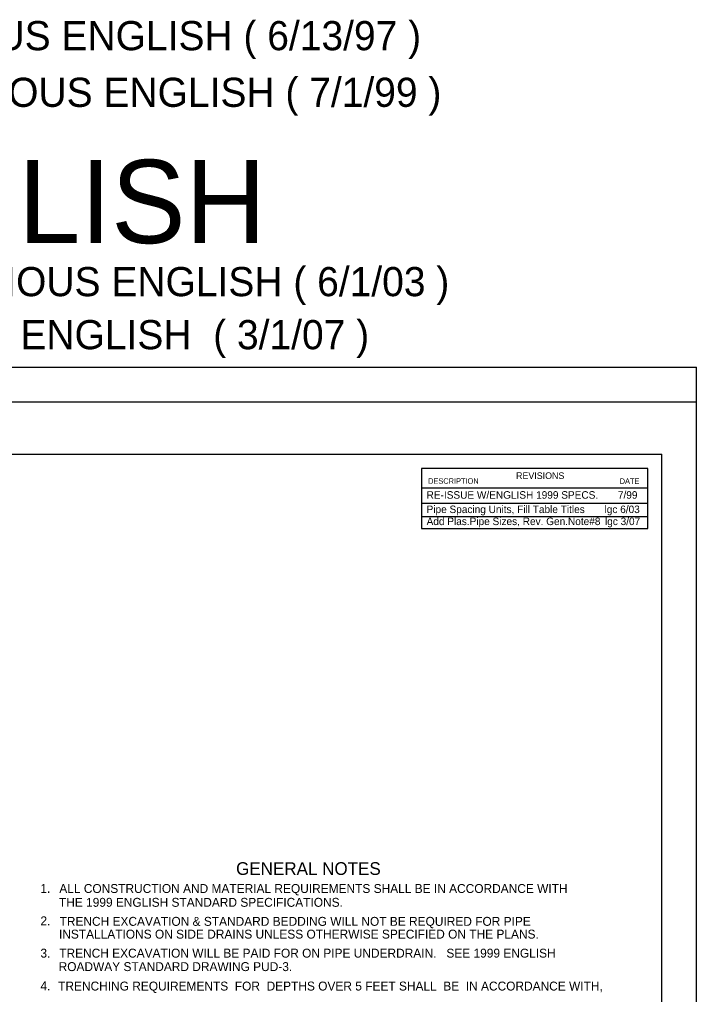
# Model space of a CAD drawing. Extents: x 706 to 1066, y -291 to -11.
# Drawn here: x 968.5 to 1066, y -151.8 to -11.3 of the extents above; entities that cross this region are included whole.
import ezdxf

# ---------------------------------------------------------------- set-up
doc = ezdxf.new("R2010")
doc.units = 0
doc.layers.add('Default', color=7, linetype='Continuous')
doc.layers.add('Level 1', color=7, linetype='Continuous')

msp = doc.modelspace()

# ---------------------------------------------------------------- linework, layer by layer
at = {"layer": 'Level 1'}
for p, q in [((706, -61.42), (1066.02, -61.42)), ((1066.02, -291.43), (1066.02, -61.42)), ((721, -66.42), (1066.02, -66.42)), ((736, -73.92), (1061.02, -73.92)), ((1061.02, -278.93), (1061.02, -73.92)), ((1026.41, -78.78), (1059.02, -78.78)), ((1026.41, -82.91), (1059.02, -82.91)), ((1026.41, -84.67), (1059.02, -84.67))]:
    msp.add_line(p, q, dxfattribs=at)
for points in [[(1059.02, -84.67), (1059.02, -76.02), (1026.41, -76.02), (1026.41, -84.67)], [(1026.41, -81), (1059.02, -81)]]:
    msp.add_lwpolyline(points, dxfattribs=at)

# ---------------------------------------------------------------- texts
at = {"layer": 'Default'}
for s, height, p in [('( pg. R-74BE ) FLEXIBLE PIPE INSTALLATION - ( FPI -2-01E ) - PREVIOUS ENGLISH ( 6/1/03 )', 4.2, (787.58, -51.19)), ('Pipe Spacing Units, Fill Table Titles', 1.0833, (1027.13, -82.43)), ('lgc 6/03', 1.083, (1052.77, -82.43)), ('ALL CONSTRUCTION AND MATERIAL REQUIREMENTS SHALL BE IN ACCORDANCE WITH ', 1.2833, (974.21, -137.15)), ('THE 1999 ENGLISH STANDARD SPECIFICATIONS.', 1.2833, (974.16, -139.14)), ('TRENCHING REQUIREMENTS  FOR  DEPTHS OVER 5 FEET SHALL  BE  IN ACCORDANCE WITH, ', 1.2833, (974.04, -151.2))]:
    msp.add_text(s, height=height, dxfattribs=at).set_placement(p)
at = {"layer": 'Level 1'}
for s, height, p in [('( pg.    74B  ) FLEXIBLE PIPE INSTALLATION - ( FPI -1-00 )  - PREVIOUS ENGLISH ( 6/13/97 )', 4.2, (786.01, -15.76)), ('( pg. R-74BE ) FLEXIBLE PIPE INSTALLATION - ( FPI -2-00E ) - PREVIOUS ENGLISH ( 7/1/99 )', 4.2, (786.44, -23.92)), ('1999 SPECS. - FINAL ENGLISH', 12, (770.32, -43.55)), ('( pg. R-74BE ) FLEXIBLE PIPE INSTALLATION - ( FPI -2-02E ) - FINAL ENGLISH  ( 3/1/07 )', 4.2, (787.58, -58.83)), ('REVISIONS', 0.955, (1040.02, -77.52)), ('DESCRIPTION', 0.7962, (1027.35, -78.21)), ('DATE', 0.796, (1054.95, -78.23)), ('RE-ISSUE W/ENGLISH 1999 SPECS.', 1.0833, (1027.13, -80.36)), ('7/99', 1.083, (1054.69, -80.36)), ('Add Plas.Pipe Sizes, Rev. Gen.Note#8 ', 1.0833, (1027.13, -84.16)), ('lgc 3/07', 1.083, (1052.83, -84.16)), ('GENERAL NOTES', 1.8332, (999.68, -134.55)), ('1.', 1.283, (971.49, -137.13)), ('2.', 1.283, (971.49, -141.8)), ('TRENCH EXCAVATION & STANDARD BEDDING WILL NOT BE REQUIRED FOR PIPE', 1.2833, (974.25, -141.88)), ('INSTALLATIONS ON SIDE DRAINS UNLESS OTHERWISE SPECIFIED ON THE PLANS.', 1.2833, (974.16, -143.72)), ('3.', 1.283, (971.49, -146.46)), ('TRENCH EXCAVATION WILL BE PAID FOR ON PIPE UNDERDRAIN.   SEE 1999 ENGLISH ', 1.2833, (974.2, -146.46)), ('ROADWAY STANDARD DRAWING PUD-3.', 1.2833, (974.11, -148.4)), ('4.', 1.283, (971.49, -151.17))]:
    msp.add_text(s, height=height, dxfattribs=at).set_placement(p)

doc.saveas('drawing.dxf')
